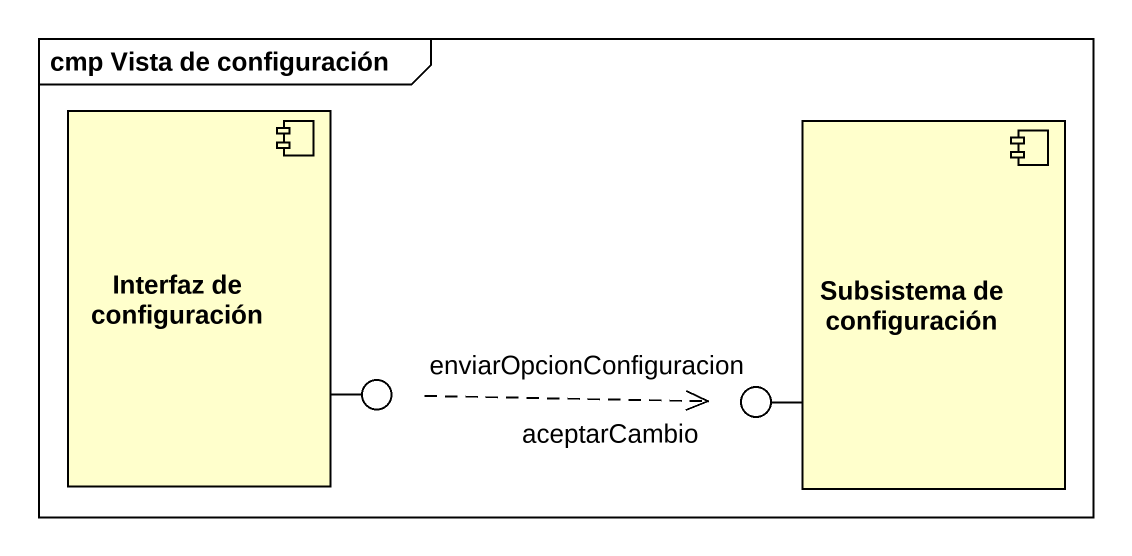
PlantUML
@startuml
mainframe cmp Vista de configuración
component "Interfaz de configuración" as Interfaz_de_configuración
component "Subsistema de configuración" as Subsistema_de_configuración
() enviarOpcionConfiguracion
() aceptarCambio
Interfaz_de_configuración -right- enviarOpcionConfiguracion
Subsistema_de_configuración -left- aceptarCambio
enviarOpcionConfiguracion .right.> aceptarCambio
@enduml
